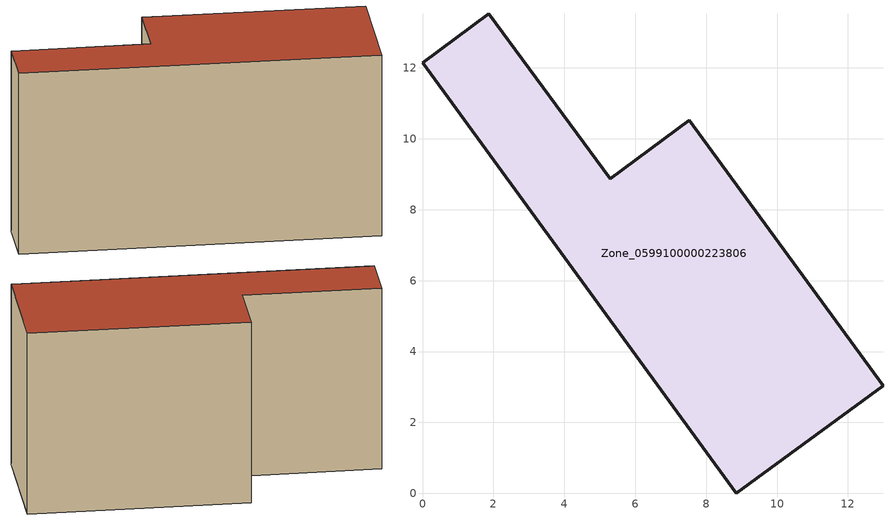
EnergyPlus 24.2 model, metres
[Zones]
Zone_0599100000223806
 floor ground (C_G): 8.85,0 0,12.15 1.87,13.53 5.29,8.88 7.53,10.53 12.99,3.04 z0
 wall outside (C_F): 8.85,0 12.99,3.04 7.53,10.53 5.29,8.88 1.87,13.53 0,12.15 8.85,0 z0:8.07
 roof outside (C_R): 0,12.15 8.85,0 12.99,3.04 7.53,10.53 5.29,8.88 1.87,13.53 z8.07
[BUILDING]
Pand.0599100000223806: North Axis=0; Terrain=City; Loads Convergence Tolerance Value=0.04; Temperature Convergence Tolerance Value=0.4; Solar Distribution=FullExterior; Maximum Number of Warmup Days=25; Minimum Number of Warmup Days=1
[Site:Location]
Rotterdam.The.Hague.AP_ZH_NLD Design_Conditions: Latitude=51.96; Longitude=4.45; Time Zone=1; Elevation=-4.5
[SITE:GROUNDTEMPERATURE:BUILDINGSURFACE]
18, 18, 18, 18, 18, 18, 18, 18, 18, 18, 18, 18
[MATERIAL] Thermal Absorptance=0.9; Solar Absorptance=0.7; Visible Absorptance=0.7
Name | Roughness | Thickness | Conductivity | Density | Specific Heat
G.TI.1975-1991 | MediumSmooth | 0.15 | 0.288461 | 540 | 1210
F.TI.1975-1991 | Rough | 0.3 | 0.230769 | 1920 | 840
R.TI.1975-1991 | MediumRough | 0.2 | 0.153846 | 1500 | 1000
[CONSTRUCTION]
C_G: G.TI.1975-1991
C_F: F.TI.1975-1991
C_R: R.TI.1975-1991
[ZONE]
Zone_0599100000223806: Type=1; Multiplier=1; Ceiling Height=Autocalculate; Volume=Autocalculate; Floor Area=autocalculate; Part of Total Floor Area=Yes
[ZONEINFILTRATION:DESIGNFLOWRATE]
Infil_Zone_0599100000223806: Zone or ZoneList or Space or SpaceList=Zone_0599100000223806; Schedule=AlwaysOn; Design Flow Rate Calculation Method=Flow/Area; Flow Rate per Floor Area=0.003; Constant Term Coefficient=1; Temperature Term Coefficient=0; Velocity Term Coefficient=0; Velocity Squared Term Coefficient=0
[HVACTEMPLATE:ZONE:IDEALLOADSAIRSYSTEM]
Zone_0599100000223806: Maximum Heating Supply Air Temperature=50; Minimum Cooling Supply Air Temperature=13; Maximum Heating Supply Air Humidity Ratio=0.0156; Minimum Cooling Supply Air Humidity Ratio=0.0077; Heating Limit=NoLimit; Cooling Limit=NoLimit; Dehumidification Control Type=ConstantSensibleHeatRatio; Cooling Sensible Heat Ratio=0.7; Dehumidification Setpoint=60; Humidification Control Type=None; Humidification Setpoint=30; Outdoor Air Method=None; Outdoor Air Flow Rate per Person=0.00944; Outdoor Air Flow Rate per Zone Floor Area=0; Outdoor Air Flow Rate per Zone=0; Demand Controlled Ventilation Type=None; Outdoor Air Economizer Type=NoEconomizer; Heat Recovery Type=None; Sensible Heat Recovery Effectiveness=0.7; Latent Heat Recovery Effectiveness=0.65
[ZONECONTROL:THERMOSTAT]
ThermostatControl_Zone_0599100000223806: Zone or ZoneList=Zone_0599100000223806; Control Type Schedule=DualSetpointControlType; Control 1=Thermostat_Zone_0599100000223806; Temperature Difference Between Cutout And Setpoint=0
[THERMOSTATSETPOINT:DUALSETPOINT]
Thermostat_Zone_0599100000223806: Heating Setpoint Temperature Schedule=HeatingSetpoint_Zone_0599100000223806; Cooling Setpoint Temperature Schedule=CoolingSetpoint_Zone_0599100000223806
[SCHEDULE:COMPACT]
HeatingSetpoint_Zone_0599100000223806: Through: 12/31, For: AllDays, Until: 24:00, 21
CoolingSetpoint_Zone_0599100000223806: Through: 12/31, For: AllDays, Until: 24:00, 24
DualSetpointControlType: Through: 12/31, For: AllDays, Until: 24:00, 4
AlwaysOn: Through: 12/31, For: AllDays, Until: 24:00, 1
